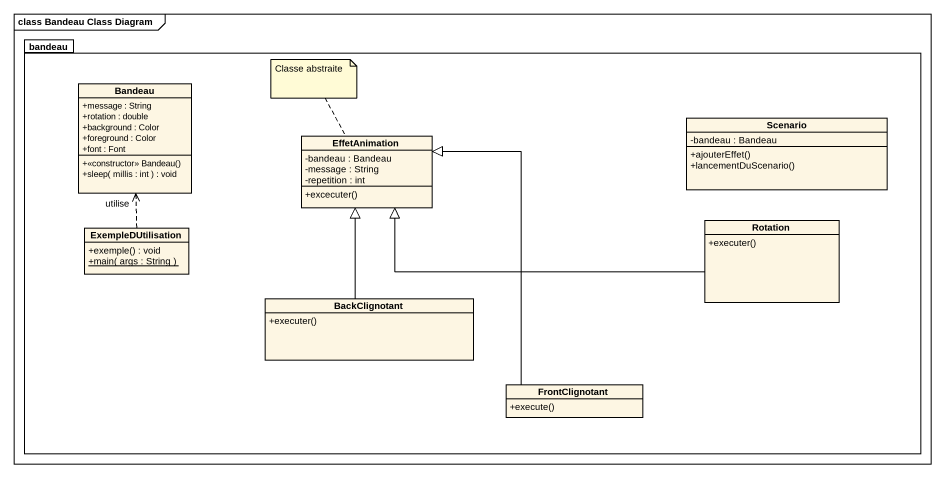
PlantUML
@startuml
mainframe class Bandeau Class Diagram
hide circle
hide empty members
skinparam classAttributeIconSize 0
package bandeau {
  class Bandeau {
    +message : String
    +rotation : double
    +background : Color
    +foreground : Color
    +font : Font
    +<<constructor>> Bandeau()
    +sleep( millis : int ) : void
  }
  class EffetAnimation {
    -bandeau : Bandeau
    -message : String
    -repetition : int
    +excecuter()
  }
  class Scenario {
    -bandeau : Bandeau
    +ajouterEffet()
    +lancementDuScenario()
  }
  class ExempleDUtilisation {
    +exemple() : void
    {static} +main( args : String )
  }
  class Rotation {
    +executer()
  }
  class BackClignotant {
    +executer()
  }
  class FrontClignotant {
    +execute()
  }
}
ExempleDUtilisation .up.> Bandeau : utilise
Rotation -left-|> EffetAnimation
BackClignotant -up-|> EffetAnimation
FrontClignotant -up-|> EffetAnimation
note top of EffetAnimation : Classe abstraite
@enduml
